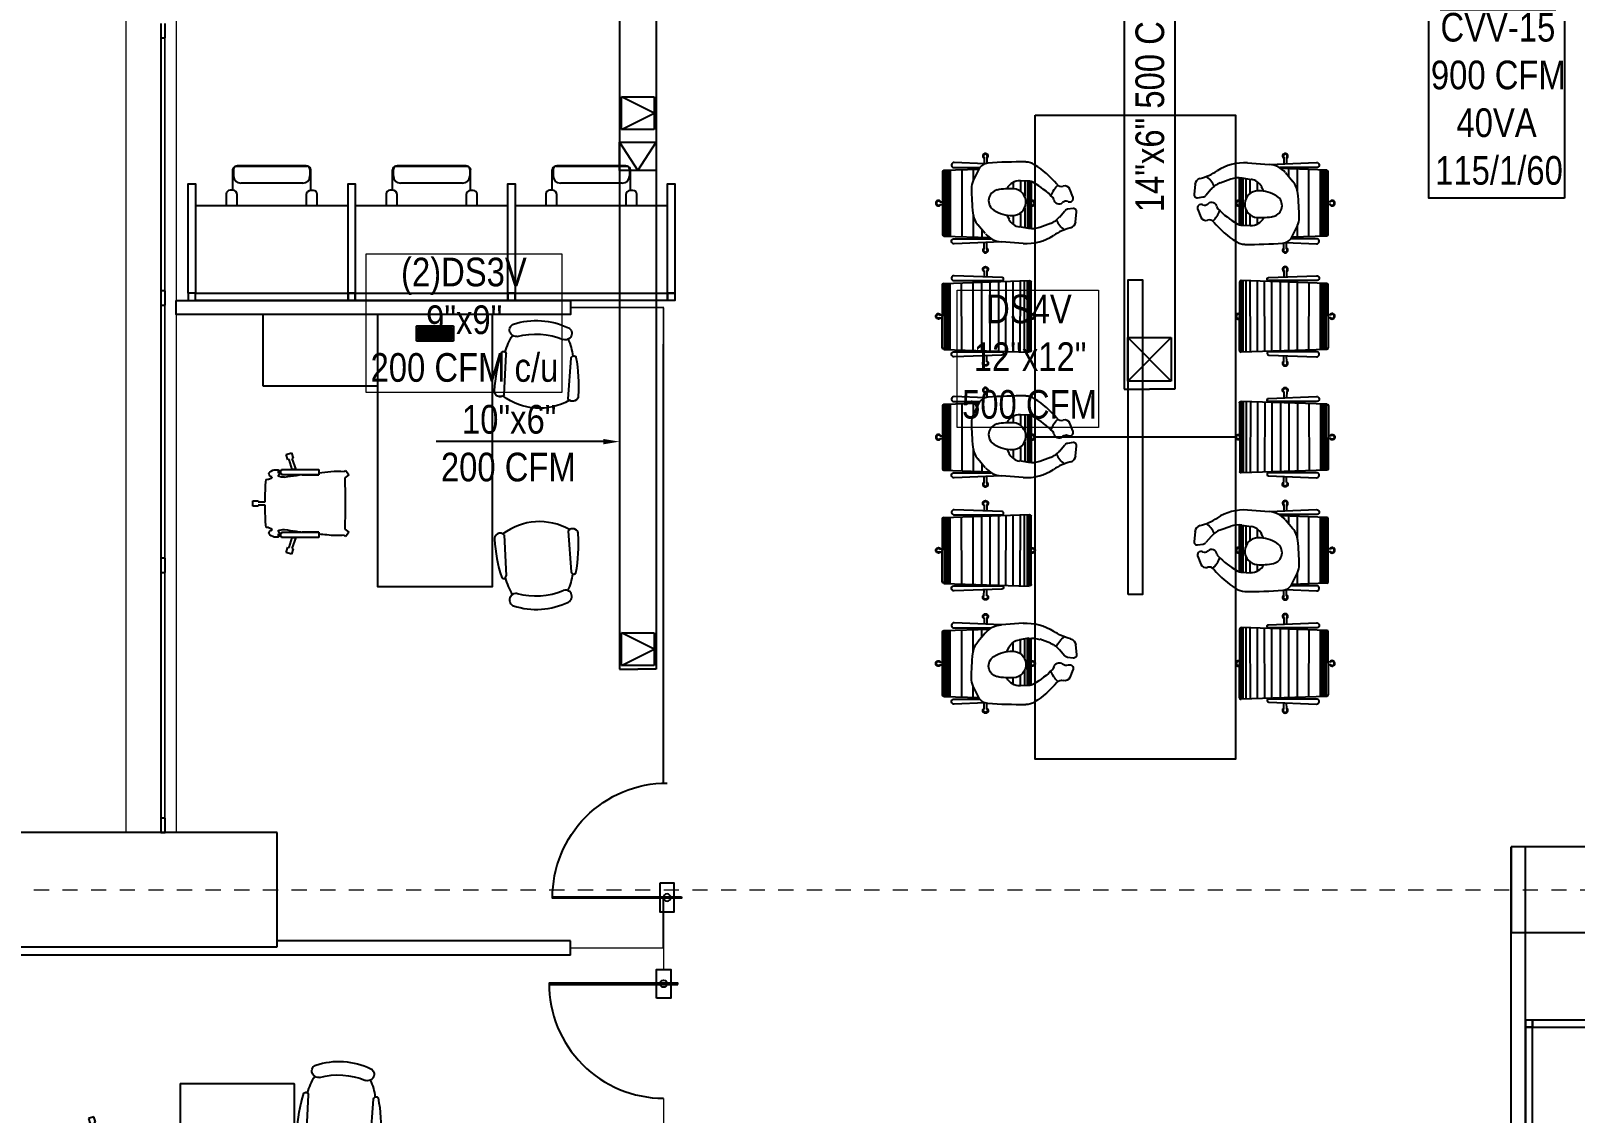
# Model space of a CAD drawing. Header units: inches. Extents: x -3 to 209, y -384 to 20.
# Drawn here: x 127.54 to 138.33, y -191.43 to -183.87 of the extents above; entities that cross this region are included whole.
import ezdxf
from ezdxf import colors
from ezdxf.entities.mleader import LeaderData, LeaderLine
from ezdxf.math import Vec2, Vec3

# ---------------------------------------------------------------- set-up
doc = ezdxf.new("R2010")
doc.units = ezdxf.units.IN
doc.header["$MEASUREMENT"] = 0
for name, pattern in [('Grid Line', [0.022225, 0.0127, -0.003175, 0.003175, -0.003175]), ('Grid Line 1_2_', [0.022225, 0.0127, -0.003175, 0.003175, -0.003175]), ('HIDDEN2', [0.1875, 0.125, -0.0625])]:
    doc.linetypes.add(name, pattern=pattern)
for name, color, linetype, lineweight in [('A-GLAZ-CURT', 253, 'Continuous', 9), ('A-GLAZ-CWMG', 253, 'Continuous', 9), ('HVAC -Textos Suministro', 7, 'Continuous', 9), ('S-COLS', 6, 'Continuous', 13), ('S-GRID', 253, 'Continuous', 9)]:
    doc.layers.add(name, color=color, linetype=linetype, lineweight=lineweight)
for name, color, linetype in [('A-WALL', 253, 'Continuous'), ('BASE PLAN$0$NBS-DARK', 253, 'Continuous'), ('BASE PLAN$0$NBS-HEAVY', 253, 'Continuous'), ('BASE PLAN$0$NDS-DOORS', 253, 'Continuous'), ('HVAC TEXTO CVV', 2, 'Continuous'), ('HVAC-Rejillas', 2, 'HIDDEN2'), ('HVAC-Suministro', 170, 'Continuous'), ('NFF-FURN', 253, 'Continuous')]:
    doc.layers.add(name, color=color, linetype=linetype)
doc.styles.add('Arial Narrow', font='ARIALN.TTF', dxfattribs={"height": 0.00295})
doc.styles.get("Standard").update_dxf_attribs({"font": 'arial.ttf'})

# ---------------------------------------------------------------- blocks, each defined once
blk = doc.blocks.new('ds')
at = {"linetype": 'ByBlock', "lineweight": -2}
for p, q in [((-0.0127, -0.0127), (0.0127, 0.0127)), ((-0.0127, 0.0127), (0.0127, -0.0127)), ((-0.0127, -0.0127), (-0.0127, 0.0127)), ((-0.0127, 0.0127), (0.0127, 0.0127)), ((0.0127, 0.0127), (0.0127, -0.0127)), ((0.0127, -0.0127), (-0.0127, -0.0127))]:
    blk.add_line(p, q, dxfattribs=at)
blk = doc.blocks.new('DS3')
at = {"linetype": 'ByBlock', "lineweight": -2, "ltscale": 25}
for p, q in [((-0.0127, 0.0127), (0, -0.0127)), ((-0.0127, -0.0127), (-0.0127, 0.0127)), ((-0.0127, 0.0127), (0.0127, 0.0127)), ((0, -0.0127), (0.0127, 0.0127)), ((0.0127, 0.0127), (0.0127, -0.0127)), ((0.0127, -0.0127), (-0.0127, -0.0127))]:
    blk.add_line(p, q, dxfattribs=at)
blk = doc.blocks.new('nci')
at = {"layer": 'NFF-FURN', "linetype": 'ByBlock', "lineweight": -2}
for p, q in [((717, -265), (635, -265)), ((744, -310), (744, -292)), ((744, -310), (886, -310)), ((889, -316), (844, -316)), ((635, -342), (712, -342)), ((793, -799), (793, -367)), ((911, -831), (911, -335)), ((915, -824), (915, -342)), ((711, -824), (635, -824)), ((743, -874), (743, -856)), ((743, -856), (886, -856)), ((889, -850), (844, -850)), ((635, -901), (716, -901))]:
    blk.add_line(p, q, dxfattribs=at)
for points in [[(-25, -50), (25, -50), (25, 0), (-25, 0)], [(25, -1116), (-25, -1116), (-25, -50), (25, -50)], [(25, -50), (25, -1116), (635, -1116), (635, -50)], [(-25, -1116), (25, -1116), (25, -1166), (-25, -1166)]]:
    blk.add_lwpolyline(points, close=True, dxfattribs=at)
for points in [[(25, 0), (789, 0), (789, -50), (25, -50), (25, 0)], [(25, -1116), (789, -1116), (789, -1166), (25, -1166), (25, -1116)]]:
    blk.add_lwpolyline(points, dxfattribs=at)
for centre, radius, start, end in [((712, -310), 32.3, 270, 0), ((717, -292), 26.9, 0, 90), ((844, -367), 50.8, 90, 180), ((886, -335), 25.4, 0, 90), ((889, -342), 25.4, 0, 90), ((711, -856), 32.3, 0, 90), ((844, -799), 50.8, 180, 270), ((886, -831), 25.4, 270, 0), ((889, -824), 25.4, 270, 0), ((716, -874), 26.9, 270, 0)]:
    blk.add_arc(centre, radius, start, end, dxfattribs=at)
blk = doc.blocks.new('BASE PLAN$0$GLASSDOORSWING1')
at = {"layer": 'BASE PLAN$0$NDS-DOORS', "linetype": 'ByBlock', "lineweight": -2}
for points in [[(525015, 485072), (525025, 485072), (525025, 485972), (525015, 485972)], [(524920, 485222), (525120, 485222), (525120, 485122), (524920, 485122)]]:
    blk.add_lwpolyline(points, close=True, dxfattribs=at)
blk.add_circle((525020, 485172), 25, dxfattribs=at)
blk.add_arc((525020, 485172), 800, 89.6419, 180, dxfattribs=at)
blk = doc.blocks.new('08-Prisma_Desk with credenza support_160cm credenza unit - PM77-530586-ELECTRICAL FLOOR PLAN LEVEL 100')
at = {"layer": 'NFF-FURN', "linetype": 'ByBlock', "lineweight": -2}
for p, q in [((-0.852, 0.398), (-0.852, -0.398)), ((1.048, 0.4), (-0.85, 0.4)), ((1.05, 0.4), (1.048, 0.4)), ((1.05, 0.4), (1.05, -1.2)), ((0.866, 0.125), (0.866, -0.125)), ((0.967, 0.13), (0.871, 0.13)), ((0.879, -0.116), (0.879, 0.117)), ((0.88, 0.117), (0.958, 0.117)), ((0.89, 0.117), (0.948, 0.117)), ((0.959, 0.117), (0.959, -0.116)), ((0.972, -0.125), (0.972, 0.125)), ((0.881, 0.101), (0.881, 0.1)), ((0.881, 0.1), (0.958, 0.1)), ((0.881, 0.1), (0.888, 0.1)), ((0.881, -0.1), (0.881, 0.1)), ((0.957, 0.102), (0.882, 0.102)), ((0.888, -0.1), (0.888, 0.1)), ((0.89, 0.1), (0.898, 0.1)), ((0.89, -0.1), (0.89, 0.1)), ((0.898, 0.1), (0.898, -0.1)), ((0.9, 0.1), (0.908, 0.1)), ((0.9, -0.1), (0.9, 0.1)), ((0.908, -0.1), (0.908, 0.1)), ((0.91, 0.1), (0.918, 0.1)), ((0.91, -0.1), (0.91, 0.1)), ((0.918, -0.1), (0.918, 0.1)), ((0.92, 0.1), (0.928, 0.1)), ((0.92, -0.1), (0.92, 0.1)), ((0.928, -0.1), (0.928, 0.1)), ((0.93, 0.1), (0.938, 0.1)), ((0.93, -0.1), (0.93, 0.1)), ((0.938, -0.1), (0.938, 0.1)), ((0.94, 0.1), (0.948, 0.1)), ((0.94, -0.1), (0.94, 0.1)), ((0.948, -0.1), (0.948, 0.1)), ((0.95, 0.1), (0.958, 0.1)), ((0.95, -0.1), (0.95, 0.1)), ((0.958, 0.1), (0.958, 0.101)), ((0.958, 0.1), (0.958, -0.1)), ((0.958, -0.1), (0.881, -0.1)), ((0.881, -0.1), (0.881, -0.101)), ((0.888, -0.1), (0.881, -0.1)), ((0.882, -0.102), (0.957, -0.102)), ((0.898, -0.1), (0.89, -0.1)), ((0.908, -0.1), (0.9, -0.1)), ((0.918, -0.1), (0.91, -0.1)), ((0.928, -0.1), (0.92, -0.1)), ((0.938, -0.1), (0.93, -0.1)), ((0.948, -0.1), (0.94, -0.1)), ((0.958, -0.1), (0.95, -0.1)), ((0.958, -0.101), (0.958, -0.1)), ((0.871, -0.13), (0.967, -0.13)), ((0.958, -0.117), (0.88, -0.117)), ((0.948, -0.116), (0.89, -0.116)), ((-0.85, -0.4), (1.048, -0.4)), ((0.55, -0.4), (0.55, -1.2)), ((0.55, -1.2), (1.05, -1.2))]:
    blk.add_line(p, q, dxfattribs=at)
for centre, radius, start, end in [((-0.85, 0.398), 0.002, 90, 180), ((0.871, 0.125), 0.005, 90, 180), ((0.88, 0.117), 0.001, 90, 180), ((0.939, 0.099), 0.0537, 162.5466, 176.8939), ((0.89, 0.115), 0.002, 90, 162.5466), ((0.948, 0.115), 0.002, 17.4534, 90), ((0.899, 0.099), 0.0537, 3.2156, 17.4534), ((0.958, 0.117), 0.001, 0, 90), ((0.967, 0.125), 0.005, 0, 90), ((0.882, 0.101), 0.00097, 90, 180), ((0.957, 0.101), 0.000963, 0, 90), ((0.882, -0.101), 0.00097, 180, 270), ((0.939, -0.099), 0.0537, 183.1061, 197.4534), ((0.899, -0.099), 0.0537, 342.5466, 356.7844), ((0.957, -0.101), 0.000963, 270, 0), ((0.871, -0.125), 0.005, 180, 270), ((0.88, -0.116), 0.001, 180, 270), ((0.89, -0.115), 0.002, 197.4534, 270), ((0.948, -0.115), 0.002, 270, 342.5466), ((0.958, -0.116), 0.001, 270, 0), ((0.967, -0.125), 0.005, 270, 0), ((-0.85, -0.398), 0.002, 180, 270)]:
    blk.add_arc(centre, radius, start, end, dxfattribs=at)
blk = doc.blocks.new('Knoll_Studio_Maran_Gigi_Swivel_Chair - SILLA OPERATIVA-512289-ELECTRICAL FLOOR PLAN LEVEL 100')
at = {"layer": 'NFF-FURN', "linetype": 'ByBlock', "lineweight": -2}
for p, q in [((0.019, 0.365), (-0.019, 0.365)), ((-0.019, 0.365), (-0.019, 0.327)), ((-0.019, 0.327), (-0.011, 0.327)), ((-0.011, 0.327), (-0.012, 0.279)), ((0.011, 0.279), (0.011, 0.327)), ((0.011, 0.327), (0.019, 0.327)), ((0.019, 0.327), (0.019, 0.365)), ((-0.179, 0.231), (-0.185, 0.229)), ((-0.168, 0.272), (-0.17, 0.263)), ((-0.17, 0.263), (-0.168, 0.254)), ((0.169, 0.263), (0.168, 0.272)), ((0.168, 0.254), (0.169, 0.263)), ((0.185, 0.229), (0.178, 0.231)), ((-0.342, 0.131), (-0.353, 0.095)), ((-0.305, 0.119), (-0.342, 0.131)), ((-0.307, 0.111), (-0.305, 0.119)), ((-0.238, 0.09), (-0.307, 0.111)), ((-0.238, 0.163), (-0.238, -0.096)), ((-0.235, 0.215), (-0.235, 0.186)), ((-0.229, 0.184), (-0.229, 0.164)), ((-0.229, 0.181), (-0.229, 0.184)), ((-0.211, 0.164), (-0.211, 0.184)), ((-0.211, 0.184), (-0.211, 0.179)), ((-0.201, -0.096), (-0.201, 0.163)), ((0.201, 0.163), (0.201, -0.096)), ((0.211, 0.184), (0.211, 0.164)), ((0.211, 0.179), (0.211, 0.184)), ((0.229, 0.164), (0.229, 0.184)), ((0.229, 0.184), (0.229, 0.182)), ((0.235, 0.186), (0.235, 0.215)), ((0.238, -0.096), (0.238, 0.163)), ((0.307, 0.111), (0.238, 0.09)), ((0.342, 0.131), (0.305, 0.119)), ((0.305, 0.119), (0.307, 0.111)), ((0.353, 0.095), (0.342, 0.131)), ((-0.353, 0.095), (-0.317, 0.083)), ((-0.317, 0.083), (-0.314, 0.091)), ((-0.314, 0.091), (-0.238, 0.065)), ((-0.238, 0.065), (-0.238, 0.09)), ((-0.192, 0.076), (-0.201, 0.078)), ((-0.201, 0.078), (-0.201, 0.052)), ((-0.201, 0.052), (-0.196, 0.051)), ((-0.201, 0.02), (-0.201, -0.096)), ((0.201, 0.078), (0.192, 0.076)), ((0.196, 0.051), (0.201, 0.052)), ((0.201, 0.052), (0.201, 0.078)), ((0.201, -0.096), (0.201, 0.019)), ((0.238, 0.065), (0.314, 0.091)), ((0.238, 0.09), (0.238, 0.065)), ((0.314, 0.091), (0.317, 0.083)), ((0.317, 0.083), (0.353, 0.095)), ((-0.223, -0.275), (-0.23, -0.285)), ((-0.23, -0.285), (-0.2, -0.307)), ((-0.2, -0.307), (-0.179, -0.278)), ((0.179, -0.278), (0.2, -0.307)), ((0.2, -0.307), (0.23, -0.285)), ((0.23, -0.285), (0.223, -0.275))]:
    blk.add_line(p, q, dxfattribs=at)
for centre, radius, start, end in [((-0.176, 0.204), 0.0596, 125.8266, 169.9132), ((-0.214, 0.223), 0.0297, 12.0879, 83.942), ((-0.305, 0.304), 0.146, 329.9686, 340.0887), ((0, -1.631), 1.91, 90.3494, 95.037), ((0, -1.631), 1.91, 84.963, 89.6566), ((0.305, 0.304), 0.146, 199.9113, 210.0314), ((0.214, 0.223), 0.0297, 96.058, 167.9121), ((0.176, 0.204), 0.0596, 10.0868, 54.1734), ((-0.219, -0.012), 0.176, 92.9937, 95.9693), ((-0.217, 0.202), 0.0235, 221.6147, 240.9369), ((-0.22, 0.147), 0.0379, 76.9383, 103.0617), ((-0.22, 0.147), 0.0379, 76.9383, 103.0617), ((-0.216, 0.206), 0.0275, 279.1465, 322.3952), ((-0.219, -0.012), 0.176, 83.9667, 87.4173), ((-0.256, 0.149), 0.0736, 354.9618, 33.3944), ((-11.023, 1.732), 10.957, 351.2256, 351.6577), ((0.255, 0.149), 0.0736, 146.6056, 185.0382), ((11.023, 1.732), 10.957, 188.3423, 188.7562), ((0.216, 0.206), 0.0275, 217.6048, 261.0266), ((0.219, -0.012), 0.176, 92.5827, 96.0333), ((0.22, 0.147), 0.0379, 76.9383, 103.0617), ((0.22, 0.147), 0.0379, 76.9383, 103.0617), ((0.217, 0.202), 0.0235, 299.2917, 318.3853), ((0.219, -0.012), 0.176, 84.0307, 87.0063), ((-11.023, 1.732), 10.957, 351.0091, 351.2256), ((-11.023, 1.732), 10.957, 351.1711, 351.303), ((11.023, 1.732), 10.957, 188.697, 188.8289), ((11.023, 1.732), 10.957, 188.7562, 188.9937), ((-0.219, 0.079), 0.176, 263.9667, 271.3506), ((3.303, -0.465), 3.537, 174.02, 175.3707), ((-0.219, 0.079), 0.176, 271.3506, 275.9693), ((-0.219, 0.079), 0.176, 271.3395, 275.9693), ((0.219, 0.079), 0.176, 264.0307, 269.7778), ((0.219, 0.079), 0.176, 264.0307, 268.6337), ((-3.303, -0.465), 3.537, 5.061, 5.98), ((0.219, 0.079), 0.176, 269.7778, 276.0333), ((0.477, -0.226), 0.702, 176.2429, 183.9824), ((-0.478, -0.226), 0.702, 356.0176, 5.9332), ((0, 14.905), 15.185, 269.3238, 270.6762)]:
    blk.add_arc(centre, radius, start, end, dxfattribs=at)
blk = doc.blocks.new('zw$65C2')
at = {"layer": 'NFF-FURN', "linetype": 'ByBlock', "lineweight": -2, "extrusion": (0, 0, -1)}
for points in [[(527, 258, -0.198888), (553, 245, -0.347278), (556, 197)], [(527, 258, -0.198158), (553, 245, -0.414966), (550, 190), (546, 187)], [(254, 241, -0.062864), (527, 258)], [(254, 241, -0.062864), (527, 258)], [(262, 209), (255, 211), (250, 215, -0.415881), (251, 240), (254, 241)], [(247, 219, -0.335448), (251, 240), (254, 241)], [(130, 186, -0.084773), (247, 219)], [(556, 197, -0.300719), (526, -269)], [(50, 190), (54, 196), (60, 202, -0.415301), (123, 198, -0.275335), (131, 153)], [(110, -169, -0.163773), (131, 153)], [(50, 190), (54, 196), (60, 202, -0.415301), (123, 198), (127, 192), (130, 186)], [(24, -195, -0.190618), (50, 190)], [(24, -195, -0.190618), (50, 190)], [(219, -252, -0.064311), (103, -202)], [(110, -169, -0.260185), (95, -211, -0.41472), (31, -207), (27, -201), (24, -195)], [(103, -202), (99, -206), (95, -211, -0.41472), (31, -207), (27, -201), (24, -195)], [(526, -269, -0.360765), (518, -318, -0.197378), (490, -327)], [(519, -260), (522, -263, -0.414852), (518, -318, -0.197378), (490, -327)], [(490, -327, -0.062793), (221, -277)], [(490, -327, -0.062793), (221, -277)], [(221, -277), (219, -275, -0.415432), (221, -250), (227, -247), (233, -246)], [(221, -277), (219, -275, -0.379395), (219, -252)]]:
    blk.add_lwpolyline(points, format="xyb", dxfattribs=at)
for points in [[(527, 258), (527, 258)], [(254, 241), (254, 241)], [(546, 187), (262, 209)], [(546, 187), (546, 187)], [(131, 153), (131, 153)], [(50, 190), (50, 190)], [(110, -169), (110, -169)], [(24, -195), (24, -195)], [(519, -260), (233, -246)], [(519, -260), (519, -260)], [(221, -277), (221, -277)], [(490, -327), (490, -327)]]:
    blk.add_lwpolyline(points, dxfattribs=at)
blk = doc.blocks.new('zw$29BC')
at = {"layer": 'NFF-FURN', "linetype": 'ByBlock', "lineweight": -2, "yscale": 0.001, "zscale": 0.001}
for p, xscale in [((-2.056, 0.343), -0.001), ((-0.04, 0.343), 0.001)]:
    blk.add_blockref('zw$65C2', p, dxfattribs=dict(at, xscale=xscale))
at = {"layer": 'NFF-FURN', "linetype": 'ByBlock', "lineweight": -2}
blk.add_blockref('08-Prisma_Desk with credenza support_160cm credenza unit - PM77-530586-ELECTRICAL FLOOR PLAN LEVEL 100', (-1.048, -0.4), dxfattribs=at)
at = {"layer": 'NFF-FURN', "linetype": 'ByBlock', "lineweight": -2, "rotation": 180}
blk.add_blockref('Knoll_Studio_Maran_Gigi_Swivel_Chair - SILLA OPERATIVA-512289-ELECTRICAL FLOOR PLAN LEVEL 100', (-1.317, -1.308), dxfattribs=at)
blk = doc.blocks.new('dude in chair')
at = {"layer": 'NFF-FURN', "linetype": 'ByBlock', "lineweight": -2}
for p, q in [((220, 648), (-220, 648)), ((-10, 665), (-10, 648)), ((10, 665), (10, 648)), ((-230, 638), (-241, 318)), ((230, 598), (-232, 598)), ((232, 593), (-232, 593)), ((231, 633), (-231, 633)), ((231, 628), (-231, 628)), ((231, 623), (-231, 623)), ((231, 613), (-231, 613)), ((230, 638, 811), (238, 392, -163)), ((-82, 433), (-237, 433)), ((234, 513), (-234, 513)), ((237, 433), (157, 433)), ((237, 393), (158, 433)), ((-318, 357), (-276, 357)), ((-318, 337), (-275, 337)), ((-249, 357), (-239, 357)), ((-249, 337), (-240, 337)), ((-183, 373), (-240, 373)), ((-213, 348), (-151, 401)), ((318, 357), (276, 357)), ((318, 337), (278, 337)), ((-282, 83), (-271, 235)), ((-176, 44), (-166, 109)), ((-86, 153), (-148, 153)), ((-83, 198), (-113, 182)), ((146, 153), (101, 153)), ((151, 28), (-178, 28)), ((152, 33), (-177, 33)), ((154, 43), (-176, 43)), ((154, 53), (-175, 53)), ((-33, 73), (-172, 73)), ((-69, 103), (-167, 103)), ((155, 73), (48, 73)), ((157, 103), (83, 103)), ((154, 44), (157, 103)), ((-142, -107), (-169, -32)), ((-97, -171), (-54, -207)), ((-130, -283), (-62, -290)), ((-38, -265), (-43, -227)), ((44, -264), (97, -243))]:
    blk.add_line(p, q, dxfattribs=at)
for points in [[(-271, 235), (-284, 566, -0.905294), (-249, 571)], [(275, 348), (284, 566, 0.905294), (249, 571)]]:
    blk.add_lwpolyline(points, format="xyb", dxfattribs=at)
for points in [[(-249, 571), (-249, 306)], [(249, 571), (249, 386)]]:
    blk.add_lwpolyline(points, dxfattribs=at)
for centre, radius, start, end in [((-220, 638), 10, 90, 178.1527), ((0, 675), 19.1, 301.6407, 238.3593), ((0, 675), 14.1, 315.3254, 224.6746), ((220, 638, 811), 10, 1.8473, 90), ((-55, 288), 148, 95.355, 130.315), ((159, -2000), 2446, 91.3258, 95.355), ((105, 329), 116, 63.219, 91.3258), ((-328, 347), 19.1, 31.6407, 328.3593), ((-328, 347), 14.1, 45.3254, 314.6746), ((-108, 223), 163, 130.315, 175.9128), ((17, 248), 77.1, 12.6495, 148.3028), ((203, 325), 76.3, 4.1194, 63.219), ((-2936, 99), 3224, 359.4135, 4.1194), ((328, 347), 19.1, 211.6407, 148.3593), ((328, 347), 14.1, 225.3254, 134.6746), ((164, 156), 251, 148.3028, 179.5496), ((-284, 180), 385, 355.6008, 12.6495), ((-68, 94), 99.6, 117.2143, 171.4346), ((7, 158), 93.4, 179.5496, 355.6008), ((56, 108), 100, 357.1207, 63.5856), ((56, 59), 338, 175.9128, 213.7768), ((-21, 21), 156, 171.4346, 199.8364), ((0, 19), 19.1, 150.5798, 29.4202), ((0, 19), 14.1, 138.2515, 41.7485), ((-404, 330), 634, 314.3644, 329.8343), ((-309, 372), 685, 310.1542, 327.4672), ((82, 48), 71.9, 329.8343, 357.1207), ((169, 67), 118, 327.4672, 359.4135), ((0, -56), 150, 199.8364, 230.0972), ((-548, -345), 388, 14.631, 33.7767), ((-33, -321), 193, 116.5207, 142.715), ((-74, -231), 31.3, 8.0399, 50.0972), ((32, -167), 37.4, 98.5344, 221.5801), ((-24, -216), 37.5, 337.3581, 41.58), ((23, -107), 23.5, 278.5344, 314.3644), ((-24, -304), 209, 44.051, 68.5372), ((82, -207), 38.7, 292.6727, 15.6311), ((160, -185), 42.9, 130.1542, 195.6311), ((-125, -235), 49.1, 194.6311, 264.154), ((-60, -268), 22.3, 264.154, 8.0399), ((34, -241), 25.7, 157.3581, 292.6727)]:
    blk.add_arc(centre, radius, start, end, dxfattribs=at)
blk = doc.blocks.new('CHR-01')
at = {"layer": 'NFF-FURN', "linetype": 'ByBlock', "lineweight": -2}
for p, q in [((92, 773), (-114, 210)), ((525, 615), (87, 759)), ((527, 620), (89, 764)), ((528, 624), (90, 768)), ((523, 642), (104, 779)), ((494, 509), (49, 656)), ((517, 586), (77, 731)), ((517, 591), (78, 735)), ((522, 605), (83, 749)), ((310, 730), (304, 714)), ((329, 724), (323, 707)), ((472, 433), (22, 581)), ((530, 629), (361, 54)), ((-85, 514), (-44, 501)), ((-79, 533), (-39, 520)), ((-20, 493), (-11, 490)), ((438, 317), (-19, 468)), ((-13, 512), (-5, 509)), ((455, 375), (0, 524)), ((407, 212), (-57, 364)), ((421, 260), (-40, 411)), ((453, 337), (445, 340)), ((459, 356), (450, 359)), ((519, 316), (478, 329)), ((525, 335), (485, 348)), ((365, 68), (-109, 223)), ((371, 87), (-102, 242)), ((379, 116), (-91, 270)), ((393, 164), (-74, 317)), ((358, 49), (-114, 204)), ((362, 58), (-112, 214)), ((348, 47), (-107, 197))]:
    blk.add_line(p, q, dxfattribs=at)
for points in [[(53, 715), (-53, 392, -1.017494), (-73, 399), (19, 721, -0.905294), (53, 715, -0.119435)], [(526, 559), (420, 237, 1.017494), (441, 231), (558, 544, 0.905294), (526, 559, 0.119435)]]:
    blk.add_lwpolyline(points, format="xyb", dxfattribs=at)
for centre, radius, start, end in [((101, 770), 10, 71.8154, 159.9681), ((322, 736), 19.1, 283.4561, 220.1747), ((322, 736), 14.1, 297.1408, 206.49), ((-92, 527), 19.1, 13.4561, 310.1747), ((-92, 527), 14.1, 27.1408, 296.49), ((520, 632, 811), 10, 343.6627, 71.8154), ((531, 322), 19.1, 193.4561, 130.1747), ((531, 322), 14.1, 207.1408, 116.49), ((-104, 206, 811), 10, 159.9681, 251.8154), ((118, 113), 19.1, 132.3952, 11.2355), ((118, 113), 14.1, 120.0669, 23.5639), ((351, 56), 10, 251.8154, 343.6627)]:
    blk.add_arc(centre, radius, start, end, dxfattribs=at)

msp = doc.modelspace()

# ---------------------------------------------------------------- linework, layer by layer
at = {"layer": 'A-GLAZ-CURT', "lineweight": 18}
for p, q in [((128.451, -183.917), (128.451, -185.684)), ((128.476, -183.917), (128.451, -183.917)), ((128.476, -185.684), (128.476, -183.917)), ((128.451, -185.684), (128.476, -185.684)), ((128.451, -185.784), (128.451, -187.551)), ((128.476, -185.784), (128.451, -185.784)), ((128.476, -187.551), (128.476, -185.784)), ((128.451, -187.551), (128.476, -187.551)), ((128.451, -187.651), (128.451, -189.367)), ((128.476, -187.651), (128.451, -187.651)), ((128.476, -189.367), (128.476, -187.651)), ((128.451, -189.367), (128.476, -189.367))]:
    msp.add_line(p, q, dxfattribs=at)
at = {"layer": 'A-GLAZ-CWMG', "lineweight": 25, "extrusion": (0, 0, -1)}
for p, q in [((128.448, -183.817), (128.448, -183.917)), ((128.478, -183.917), (128.478, -183.817)), ((128.448, -183.917), (128.478, -183.917)), ((128.448, -185.684), (128.448, -185.784)), ((128.478, -185.684), (128.448, -185.684)), ((128.478, -185.784), (128.478, -185.684)), ((128.448, -185.784), (128.478, -185.784)), ((128.448, -187.551), (128.448, -187.651)), ((128.478, -187.551), (128.448, -187.551)), ((128.478, -187.651), (128.478, -187.551)), ((128.448, -187.651), (128.478, -187.651)), ((128.448, -189.367), (128.448, -189.467)), ((128.478, -189.367), (128.448, -189.367)), ((128.478, -189.467), (128.478, -189.367)), ((128.448, -189.467), (128.478, -189.467))]:
    msp.add_line(p, q, dxfattribs=at)
at = {"layer": 'A-GLAZ-CWMG'}
for p, q in [((128.448, -185.684), (128.448, -183.917)), ((128.478, -185.684), (128.478, -183.917)), ((128.448, -187.551), (128.448, -185.784)), ((128.478, -187.551), (128.478, -185.784)), ((128.448, -189.367), (128.448, -187.651)), ((128.478, -189.367), (128.478, -187.651))]:
    msp.add_line(p, q, dxfattribs=at)
at = {"layer": 'A-WALL', "lineweight": 9}
for p, q in [((128.206, -189.467), (128.206, -178.267)), ((128.556, -182.053), (128.556, -189.467))]:
    msp.add_line(p, q, dxfattribs=at)
at = {"layer": 'BASE PLAN$0$NBS-DARK', "const_width": 0.01}
for points in [[(131.963, -185.8), (131.309, -185.8)], [(131.959, -189.122), (131.959, -185.8)], [(131.486, -190.274), (131.96, -190.274), (131.96, -189.927)], [(131.31, -190.274), (131.96, -190.274)], [(131.486, -190.274), (131.96, -190.274)], [(131.96, -190.424), (131.96, -190.274)], [(131.956, -193.176), (131.96, -191.324)]]:
    msp.add_lwpolyline(points, dxfattribs=at)
at = {"layer": 'BASE PLAN$0$NBS-HEAVY'}
for p, q in [((131.959, -189.122), (131.959, -186.056)), ((137.88, -201.567), (137.88, -189.567)), ((137.98, -201.567), (137.98, -189.567)), ((131.96, -190.274), (131.96, -189.927)), ((131.31, -190.224), (129.261, -190.224)), ((131.31, -190.324), (131.31, -190.224)), ((131.31, -190.324), (126.956, -190.324))]:
    msp.add_line(p, q, dxfattribs=at)
msp.add_lwpolyline([(128.556, -185.75), (131.309, -185.75), (131.309, -185.85), (128.556, -185.85)], close=True, dxfattribs=at)
at = {"layer": 'HVAC -Textos Suministro'}
for points in [[(131.248, -186.394), (129.882, -186.394), (129.882, -185.426), (131.248, -185.426)], [(134.998, -186.639), (134.011, -186.639), (134.011, -185.679), (134.998, -185.679)]]:
    msp.add_lwpolyline(points, close=True, dxfattribs=at)
at = {"layer": 'HVAC TEXTO CVV', "color": 1}
msp.add_lwpolyline([(138.253, -185.035), (137.304, -185.035), (137.304, -183.718), (138.253, -183.718)], close=True, dxfattribs=at)
at = {"layer": 'HVAC-Suministro'}
for p, q in [((131.653, -183.369), (131.653, -188.326)), ((131.907, -183.369), (131.907, -188.326)), ((135.176, -183.461), (135.176, -186.371)), ((135.532, -183.461), (135.532, -186.371)), ((135.176, -186.371), (135.354, -186.371)), ((135.532, -186.371), (135.354, -186.371)), ((131.653, -188.326), (131.78, -188.326)), ((131.907, -188.326), (131.78, -188.326))]:
    msp.add_line(p, q, dxfattribs=at)
msp.add_lwpolyline([(131.653, -184.644), (131.907, -184.644), (131.907, -184.844), (131.653, -184.844), (131.653, -184.644), (131.78, -184.844), (131.907, -184.644)], dxfattribs=at)
at = {"layer": 'NFF-FURN'}
msp.add_line((135.955, -186.706), (134.555, -186.706), dxfattribs=at)
for points in [[(134.555, -184.456), (135.955, -184.456), (135.955, -188.956), (134.555, -188.956)], [(135.205, -187.806), (135.205, -185.606), (135.305, -185.606), (135.305, -187.806)]]:
    msp.add_lwpolyline(points, close=True, dxfattribs=at)
at = {"layer": 'S-COLS', "lineweight": 25}
for p, q in [((129.261, -189.467), (125.661, -189.467)), ((129.261, -190.267), (129.261, -189.467)), ((139.38, -189.567), (137.88, -189.567)), ((137.88, -189.567), (137.88, -190.167)), ((125.661, -190.267), (129.261, -190.267)), ((137.88, -190.167), (139.38, -190.167))]:
    msp.add_line(p, q, dxfattribs=at)
at = {"layer": 'S-GRID', "linetype": 'Grid Line'}
for p, q in [((122.761, -189.867), (192.072, -189.867)), ((123.567, -189.867), (190.878, -189.867))]:
    msp.add_line(p, q, dxfattribs=at)
at = {"layer": 'S-GRID', "linetype": 'Grid Line 1_2_'}
msp.add_line((122.761, -189.867), (192.072, -189.867), dxfattribs=at)
msp.add_line((122.761, -189.867), (192.072, -189.867), dxfattribs=at)

# ---------------------------------------------------------------- block references
at = {"layer": 'BASE PLAN$0$NDS-DOORS', "yscale": 0.00099999999998523, "rotation": 90}
for p, xscale, zscale in [((617.156, 335.098), -0.00099999999998523, 0.0009999999999852297), ((617.132, -715.544), 0.00099999999998523, 0.00099999999998523)]:
    msp.add_blockref('BASE PLAN$0$GLASSDOORSWING1', p, dxfattribs=dict(at, xscale=xscale, zscale=zscale))
at = {"layer": 'HVAC-Rejillas'}
for name, p, xscale, yscale, zscale, rotation in [('DS3', (131.78, -184.443), 9, 9, 9, 90), ('ds', (135.354, -186.163), 12, 12, 12, 180), ('DS3', (131.78, -188.186), 9, 9, 9, 90)]:
    msp.add_blockref(name, p, dxfattribs=dict(at, xscale=xscale, yscale=yscale, zscale=zscale, rotation=rotation))
at = {"layer": 'NFF-FURN'}
for name, p, xscale, yscale, zscale, rotation in [('dude in chair', (134.555, -185.071), 0.0009999999999852302, 0.0009999999999852302, 0.0009999999999852302, 90), ('dude in chair', (135.955, -185.071), 0.0009999999999852297, 0.0009999999999852297, 0.0009999999999852297, 270), ('nci', (128.64, -185.725), 0.0009999999999852302, 0.0009999999999852302, 0.0009999999999852302, 90), ('nci', (129.756, -185.725), 0.0009999999999852302, 0.0009999999999852302, 0.0009999999999852302, 90), ('nci', (130.872, -185.725), 0.0009999999999852302, 0.0009999999999852302, 0.0009999999999852302, 90), ('CHR-01', (134.68, -185.785), -0.0009999999999852297, 0.0009999999999852297, 0.0009999999999852297, 71.81539487261098), ('CHR-01', (135.83, -185.785), 0.0009999999999852297, 0.0009999999999852297, 0.0009999999999852297, 288.184605127389), ('CHR-01', (135.83, -186.782), -0.0009999999999852297, 0.0009999999999852297, 0.0009999999999852297, 251.815394872611), ('dude in chair', (134.555, -186.706), 0.0009999999999852302, 0.0009999999999852302, 0.0009999999999852302, 90), ('CHR-01', (134.68, -187.42), -0.0009999999999852297, 0.0009999999999852297, 0.0009999999999852297, 71.81539487261091), ('dude in chair', (135.955, -187.496), 0.0009999999999852297, 0.0009999999999852297, 0.0009999999999852297, 270), ('CHR-01', (135.83, -188.21), 0.0009999999999852297, 0.0009999999999852297, 0.0009999999999852297, 288.1846051273891), ('dude in chair', (134.555, -188.287), -0.00099999999998523, 0.00099999999998523, 0.0009999999999852297, 90), ('nci', (138.005, -191.944), -0.0009999999999852297, 0.0009999999999852297, 0.0009999999999852297, 180)]:
    msp.add_blockref(name, p, dxfattribs=dict(at, xscale=xscale, yscale=yscale, zscale=zscale, rotation=rotation))
at = {"layer": 'NFF-FURN', "xscale": -1, "rotation": 270}
msp.add_blockref('zw$29BC', (130.763, -185.852), dxfattribs=at)
at = {"layer": 'NFF-FURN', "rotation": 270}
msp.add_blockref('zw$29BC', (129.382, -193.124), dxfattribs=at)

# ---------------------------------------------------------------- texts
at = {"layer": 'HVAC -Textos Suministro', "insert": (135.256, -185.134), "char_height": 0.2, "width": 1.84664, "attachment_point": 1, "rotation": 90, "style": 'Arial Narrow'}
msp.add_mtext('14"x6" 500 CFM', dxfattribs=at)
at = {"layer": 'HVAC -Textos Suministro', "char_height": 0.2, "attachment_point": 1, "style": 'Arial Narrow'}
for s, insert, width in [('\\pi0.38596;(2)DS3V\\P\\pi0.56133;9"x9"\\P\\pi0.1732;200 CFM c/u', (129.74, -185.452), 1.6348), ('\\pi0.52763;DS4V\\P\\pi0.44162;12"x12"\\P\\pi0.35949;500 CFM', (133.685, -185.71), 1.6348), ('\\pi0.70163;10"x6" \\P\\pi0.55443;200 CFM', (129.85, -186.481), 2.02741)]:
    msp.add_mtext(s, dxfattribs=dict(at, insert=insert, width=width))
at = {"layer": 'HVAC TEXTO CVV', "color": 1, "insert": (136.96, -183.742), "char_height": 0.2, "width": 1.6348, "attachment_point": 1, "style": 'Arial Narrow'}
msp.add_mtext('\\pi0.42661;CVV-15\\P\\pi0.35949;900 CFM\\P\\pi0.53821;40VA\\P\\pi0.38937;115/1/60', dxfattribs=at)

# ---------------------------------------------------------------- leaders
at = {"layer": 'HVAC -Textos Suministro'}
ml = msp.add_multileader_mtext('Standard', dxfattribs=at)
ml.set_content('', color=256)
ml.set_leader_properties()
ml.build(insert=Vec2(0, 0))
ml.multileader.update_dxf_attribs({"dogleg_length": 0.36, "arrow_head_size": 0.113})
ctx = ml.context
ctx.base_point, ctx.char_height, ctx.arrow_head_size, ctx.landing_gap_size, ctx.plane_origin, ctx.plane_x_axis, ctx.plane_y_axis = Vec3(130.372, -186.737), 0.113, 0.113, 0.0564, Vec3(126.076, -186.238), Vec3(-1, 0), Vec3(0, -1)
notes = []
notes.append((ctx, [(1, (1, 1, 0), (130.586, -186.737), (-1, 0), 0.214, [(0, [(131.653, -186.737)], 0, [])])]))
ctx.mtext.insert, ctx.mtext.text_direction, ctx.mtext.rotation, ctx.mtext.flow_direction = Vec3(130.316, -186.793), Vec3(-1, 0), 3.141593, 5
for ctx, leaders in notes:
    for number, flags, end, landing, length, lines in leaders:
        leader = LeaderData()
        leader.index, (leader.has_last_leader_line, leader.has_dogleg_vector, leader.attachment_direction) = number, flags
        leader.last_leader_point, leader.dogleg_vector, leader.dogleg_length = Vec3(end), Vec3(landing), length
        for number, points, colour, breaks in lines:
            line = LeaderLine()
            line.index, line.vertices, line.color, line.breaks = number, Vec3.list(points), colors.encode_raw_color(colour), breaks
            leader.lines.append(line)
        ctx.leaders.append(leader)

doc.saveas('drawing.dxf')
